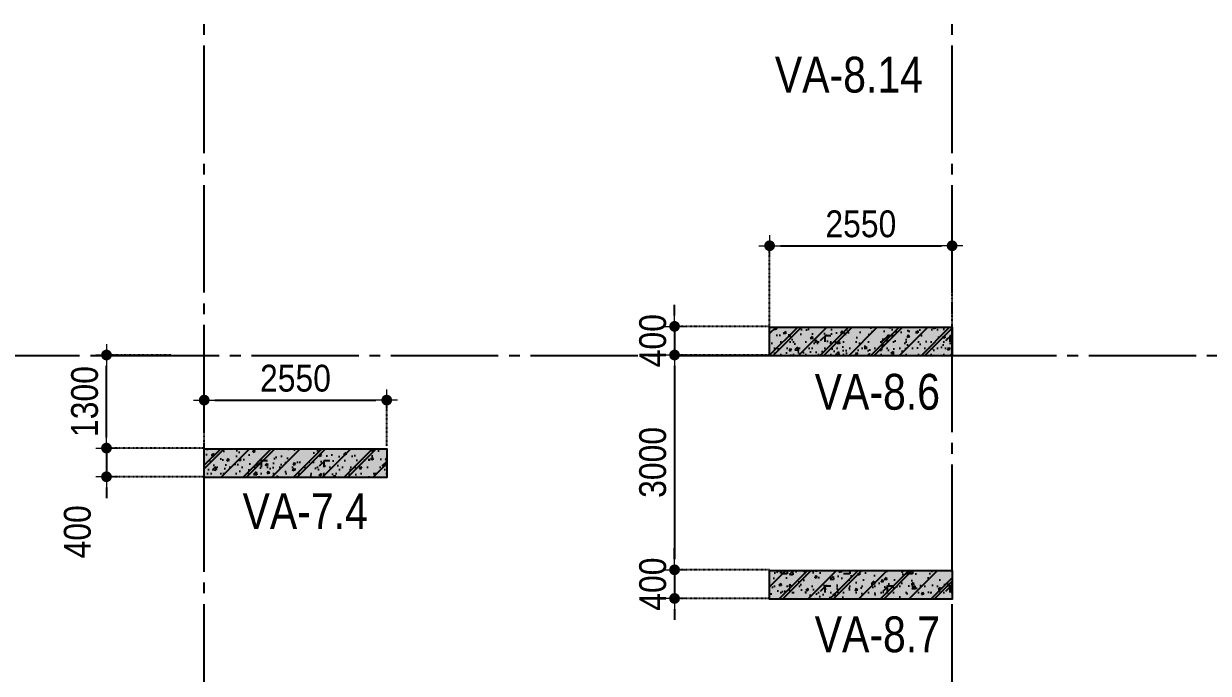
# Model space of a CAD drawing. Header units: millimetres. Extents: x -3973692 to -2843767, y 592734 to 838475.
# Drawn here: x -3338768 to -3322215, y 731085 to 740158 of the extents above; entities that cross this region are included whole.
import ezdxf
from ezdxf.enums import TextEntityAlignment as Align

# ---------------------------------------------------------------- set-up
doc = ezdxf.new("R2010")
doc.units = ezdxf.units.MM
doc.header["$MEASUREMENT"] = 0
doc.header["$PDMODE"] = 3
doc.header["$PDSIZE"] = -20
doc.linetypes.add('CHG_XX_Luoi truc-Block A$0$MB_Luoi truc-150-TWA$0$Center101', pattern=[13, 10, -1, 1, -1])
doc.linetypes.add('HIDDEN5', pattern=[2.8375, 1.25, -1.5875])
doc.layers.get('0').update_dxf_attribs({"lineweight": 9})
doc.layers.get('Defpoints').update_dxf_attribs({"color": 10, "lineweight": 0})
for name, color, linetype, lineweight in [("'S_General_Dim_1", 1, 'Continuous', 18), ('CHG_XX_Cot_Block A-T2-3$0$DBAO', 3, 'Continuous', 13), ('TEXT', 7, 'Continuous', 15)]:
    doc.layers.add(name, color=color, linetype=linetype, lineweight=lineweight)
for name, color, linetype in [('CHG_XX_Cot_Block A-T2-3$0$mb_cot tang 4-8 twa$0$Concrete Hatch', 218, 'Continuous'), ('CHG_XX_Cot_Block A-T2-3$0$mb_cot tang 4-8 twa$0$Concrete Line', 6, 'Continuous'), ('CHG_XX_Cot_Block A-T2-3$0$mb_cot tang 4-8 twa$0$Concrete Solid', 216, 'Continuous'), ('CHG_XX_Luoi truc-Block A$0$MB_Luoi truc-150-TWA$0$Grid', 34, 'Continuous'), ('CHG_XX_Luoi truc-Block A$0$MB_Luoi truc-150-TWA$0$Grid Line', 251, 'CHG_XX_Luoi truc-Block A$0$MB_Luoi truc-150-TWA$0$Center101')]:
    doc.layers.add(name, color=color, linetype=linetype)
doc.styles.add('arial', font='arial.ttf', dxfattribs={"width": 0.85})
doc.styles.add('CHG_XX_Luoi truc-Block A$0$MB_Luoi truc-150-TWA$0$Grid A-F$0$VNI-HelveCB', font='')
doc.styles.add('TTP-HelCon', font='')
doc.styles.get('CHG_XX_Luoi truc-Block A$0$MB_Luoi truc-150-TWA$0$Grid A-F$0$VNI-HelveCB').set_extended_font_data('VNI-Helve-Condense', bold=True)
doc.styles.get('TTP-HelCon').set_extended_font_data('VNI-Helve-Condense')
doc.dimstyles.new('150', dxfattribs={"dimscale": 150, "dimtxt": 2.5, "dimasz": 1, "dimexe": 0, "dimexo": 0, "dimgap": 0.75, "dimtad": 1, "dimdec": 0, "dimzin": 9, "dimdsep": 46, "dimtxsty": 'arial', "dimblk1": 'DIMDOT', "dimblk2": 'DIMDOT', "dimsah": 1, "dimcen": 2, "dimdle": 3, "dimclre": 8, "dimclrt": 2, "dimadec": 0, "dimazin": 0, "dimtfac": 1, "dimtdec": 0, "dimtix": 1, "dimtmove": 2, "dimatfit": 3, "dimldrblk": 'DIMPIJL', "dimfxl": 1, "dimtvp": 1.8, "dimtolj": 1, "dimtzin": 0, "dimarcsym": 0})

# ---------------------------------------------------------------- blocks, each defined once
blk = doc.blocks.new('*U3016')
at = {"layer": 'CHG_XX_Luoi truc-Block A$0$MB_Luoi truc-150-TWA$0$Grid Line'}
blk.add_line((0, 0), (0, 467.0000000000001), dxfattribs=at)
at = {"layer": 'CHG_XX_Luoi truc-Block A$0$MB_Luoi truc-150-TWA$0$Grid', "lineweight": -2, "style": 'CHG_XX_Luoi truc-Block A$0$MB_Luoi truc-150-TWA$0$Grid A-F$0$VNI-HelveCB'}
for tag, p in [('GRIDSUB', (0, 476.0000000000001)), ('GRID', (0, -9))]:
    blk.add_attdef(tag, text='', height=5, dxfattribs=at).set_placement(p, align=Align.MIDDLE)
blk = doc.blocks.new('*U3014')
at = {"layer": 'CHG_XX_Luoi truc-Block A$0$MB_Luoi truc-150-TWA$0$Grid Line'}
blk.add_line((0, 0), (0, 404), dxfattribs=at)
at = {"layer": 'CHG_XX_Luoi truc-Block A$0$MB_Luoi truc-150-TWA$0$Grid', "lineweight": -2, "style": 'CHG_XX_Luoi truc-Block A$0$MB_Luoi truc-150-TWA$0$Grid A-F$0$VNI-HelveCB'}
for tag, p in [('GRIDSUB', (0, 413)), ('GRID', (0, -9))]:
    blk.add_attdef(tag, text='', height=5, dxfattribs=at).set_placement(p, align=Align.MIDDLE)
blk = doc.blocks.new('CHG_XX_Luoi truc-Block A')
at = {"layer": 'CHG_XX_Luoi truc-Block A$0$MB_Luoi truc-150-TWA$0$Grid', "xscale": 150, "yscale": 150, "zscale": 150}
for p in [(12250, 87440.67921933654), (22700, 87440.67921933654)]:
    blk.add_blockref('*U3016', p, dxfattribs=at)
at = {"layer": 'CHG_XX_Luoi truc-Block A$0$MB_Luoi truc-150-TWA$0$Grid', "xscale": -150, "yscale": 150, "zscale": 150, "rotation": 90}
blk.add_blockref('*U3014', (57309.50927037185, 125559.6356885452), dxfattribs=at)
blk = doc.blocks.new('*U2986')
at = {"layer": 'CHG_XX_Cot_Block A-T2-3$0$mb_cot tang 4-8 twa$0$Concrete Hatch'}
h = blk.add_hatch(dxfattribs=at)
h.set_pattern_fill('CONCRETE', color=256, scale=50, style=0, pattern_type=2)
h.set_pattern_definition([(45, (250.0000000000001, -2500), (-176.7766952966369, 176.7766952966369), []), (45, (250.0000000000001, -2450), (-353.5533905932737, 353.5533905932738), []), (49.99999999999999, (250.0000000000001, -2500), (358.6300913003767, -31.37606749129755), [37.5, -412.5]), (355, (250.0000000000001, -2500), (-69.3756668065, 376.0960668500059), [30, -330]), (100.4514, (279.8858400000001, -2502.614669999999), (289.2546908570108, 344.7197710304768), [31.870095, -350.571056]), (46.18420000000001, (250.0000000000001, -2400), (533.6205243128222, -82.75950716450905), [56.25, -618.75]), (96.6356, (294.4683725000001, -2406.8966535), (467.3313527743517, 487.0589354502209), [47.805144, -525.8565]), (351.1842, (250.0000000000001, -2400), (467.3309725668136, 487.0593004626623), [45, -495]), (21, (300.0000000000001, -2425), (298.4535260592309, -201.3094453326694), [37.5, -412.5]), (326.0000000000001, (300.0000000000001, -2425), (121.6576659607909, 362.5750225234265), [30, -330]), (71.4514, (324.8711165000001, -2441.775803), (420.111314290745, 161.2652483549762), [31.870095, -350.571056]), (37.50000000000001, (250.0000000000001, -2500), (6.079927658645334, 166.4469269156558), [0, -326, 0, -335, 0, -331.25]), (7.499999999999999, (250.0000000000001, -2500), (131.5347687210743, 197.2058559411801), [0, -191, 0, -318.5, 0, -126.25]), (327.5, (138.5000000000001, -2500), (266.9112180862045, -11.2774358671899), [0, -125, 0, -390, 0, -517.5]), (317.5, (88.50000000000011, -2500), (291.5930846711931, 50.05249116615882), [0, -162.5, 0, -259, 0, -367.5]), (0, (425.0000000000001, -2325), (0, 875), [87.5, -787.5]), (0, (687.5000000000001, -2150), (0, 875), [87.5, -787.5]), (0, (512.5000000000001, -1800), (0, 875), [87.5, -350, 87.5, -350]), (90, (425.0000000000001, -2325), (-875, 5.35782974626967e-14), [87.5, -787.5]), (90, (512.5000000000001, -1800), (-875, 5.35782974626967e-14), [87.5, -787.5]), (90, (775.0000000000001, -2150), (-875, 5.35782974626967e-14), [87.5, -787.5]), (90, (950.0000000000001, -1887.5), (-875, 5.35782974626967e-14), [87.5, -787.5]), (135, (512.5000000000001, -2325), (-875.016357447105, 8.881784197001252e-14), [123.76, -1113.7]), (135, (600.0000000000001, -1800), (-875.016357447105, 8.881784197001252e-14), [123.76, -1113.7]), (45, (687.5000000000001, -2150), (8.881784197001252e-14, 875.016357447105), [123.76, -247.485, 123.76, -742.455]), (0, (75.00000000000011, -2500), (87.5, 87.5), [-175, 0])])
h.paths.add_polyline_path([(-50, 50), (-50, -2500), (350.0000000000001, -2500), (350.0000000000001, 50)])
at = {"layer": 'CHG_XX_Cot_Block A-T2-3$0$mb_cot tang 4-8 twa$0$Concrete Solid'}
blk.add_hatch(color=256, dxfattribs=at).paths.add_polyline_path([(-50, 50), (-50, -2500), (350.0000000000001, -2500), (350.0000000000001, 50)])
at = {"layer": 'CHG_XX_Cot_Block A-T2-3$0$mb_cot tang 4-8 twa$0$Concrete Line'}
blk.add_lwpolyline([(-50, 50), (-50, -2500), (350.0000000000001, -2500), (350.0000000000001, 50)], close=True, dxfattribs=at)
blk = doc.blocks.new('CHG_XX_Cot_Block A-T2-3')
at = {"layer": 'CHG_XX_Cot_Block A-T2-3$0$DBAO'}
blk.add_blockref('CHG_XX_Luoi truc-Block A', (8014952.261310224, 1085564.094002106), dxfattribs=at)
at = {"layer": 'CHG_XX_Cot_Block A-T2-3$0$mb_cot tang 4-8 twa$0$Concrete Line', "xscale": -1, "rotation": 90}
for p in [(8035152.261310224, 1211473.729690651), (8027252.261310224, 1209773.729696228), (8035152.261310224, 1208073.729690651)]:
    blk.add_blockref('*U2986', p, dxfattribs=at)
blk = doc.blocks.new('a')
at = {"layer": 'TEXT', "color": 3, "style": 'TTP-HelCon'}
for s, p in [('VA-8.14', (20223.65632150974, -23024.39875079185)), ('VA-8.6', (20780.1659934409, -27453.88208231214)), ('VA-7.4', (12785.74149344116, -29120.63858231204)), ('VA-8.7', (20780.1659934409, -30841.50708231214))]:
    blk.add_text(s, height=500, dxfattribs=at).set_placement(p)
blk = doc.blocks.new('DIMDOT')
for p, q in [((1, 0), (-1, 0)), ((0, -1), (0, 1))]:
    blk.add_line(p, q)
at = {"const_width": 0.5}
blk.add_lwpolyline([(-0.25, 0, 1), (0.25, 0, 1)], format="xyb", close=True, dxfattribs=at)
blk = doc.blocks.new('*D462')
at = {"layer": "'S_General_Dim_1", "color": 8, "linetype": 'HIDDEN5', "lineweight": -2, "transparency": 16777216}
for p, q in [((-3336245.198556936, 734255.6471370921), (-3336245.198556936, 734900.6457159006)), ((-3333695.198556936, 734255.6471370921), (-3333695.198556936, 734900.6457159006))]:
    blk.add_line(p, q, dxfattribs=at)
at = {"layer": "'S_General_Dim_1", "color": 0, "lineweight": -2, "transparency": 16777216}
blk.add_line((-3336095.198556936, 734900.6457159006), (-3333845.198556936, 734900.6457159006), dxfattribs=at)
at = {"layer": 'Defpoints', "color": 0, "transparency": 16777216}
for p in [(-3333695.198556936, 734900.6457159006), (-3336245.198556936, 734255.6471370921), (-3333695.198556936, 734255.6471370921)]:
    blk.add_point(p, dxfattribs=at)
at = {"layer": "'S_General_Dim_1", "color": 0, "lineweight": -2, "transparency": 16777216, "xscale": 150, "yscale": 150, "zscale": 150, "rotation": 180}
blk.add_blockref('DIMDOT', (-3336245.198556936, 734900.6457159006), dxfattribs=at)
at = {"layer": "'S_General_Dim_1", "color": 0, "lineweight": -2, "transparency": 16777216, "xscale": 150, "yscale": 150, "zscale": 150}
blk.add_blockref('DIMDOT', (-3333695.198556936, 734900.6457159006), dxfattribs=at)
at = {"layer": "'S_General_Dim_1", "color": 2, "transparency": 16777216, "insert": (-3334970.198556936, 735204.6105862962), "char_height": 375, "attachment_point": 5, "style": 'arial'}
blk.add_mtext('\\A1;2550', dxfattribs=at)
blk = doc.blocks.new('DIMPIJL')
at = {"linetype": 'ByBlock'}
blk.add_solid([(-2.5, 0.4166666666666686), (-2.5, -0.4166666666666686), (0, 0)], dxfattribs=at)
blk = doc.blocks.new('*D463')
at = {"layer": "'S_General_Dim_1", "color": 0, "lineweight": -2, "transparency": 16777216}
for p, q in [((-3337611.030150354, 734380.6471370923), (-3337611.030150354, 734530.6471370923)), ((-3337611.030150354, 734230.6471370923), (-3337611.030150354, 733830.6471370923)), ((-3337611.030150354, 733680.6471370923), (-3337611.030150354, 733530.6471370923))]:
    blk.add_line(p, q, dxfattribs=at)
at = {"layer": "'S_General_Dim_1", "color": 8, "linetype": 'HIDDEN5', "lineweight": -2, "transparency": 16777216}
for p, q in [((-3336245.198556938, 734230.6471370923), (-3337611.030150354, 734230.6471370923)), ((-3336245.198556938, 733830.6471370923), (-3337611.030150354, 733830.6471370923))]:
    blk.add_line(p, q, dxfattribs=at)
at = {"layer": 'Defpoints', "color": 0, "transparency": 16777216}
for p in [(-3336245.198556938, 734230.6471370923), (-3337611.030150354, 733830.6471370923), (-3336245.198556938, 733830.6471370923)]:
    blk.add_point(p, dxfattribs=at)
at = {"layer": "'S_General_Dim_1", "color": 0, "lineweight": -2, "transparency": 16777216, "xscale": 150, "yscale": 150, "zscale": 150}
for p, rotation in [((-3337611.030150354, 734230.6471370923), 270), ((-3337611.030150354, 733830.6471370923), 90)]:
    blk.add_blockref('DIMDOT', p, dxfattribs=dict(at, rotation=rotation))
at = {"layer": "'S_General_Dim_1", "color": 2, "transparency": 16777216, "insert": (-3338016.316644201, 733061.3077588837), "char_height": 375, "attachment_point": 5, "rotation": 90, "style": 'arial'}
blk.add_mtext('\\A1;400', dxfattribs=at)
blk = doc.blocks.new('*D464')
at = {"layer": "'S_General_Dim_1", "color": 8, "linetype": 'HIDDEN5', "lineweight": -2, "transparency": 16777216}
for p, q in [((-3336710.814239779, 735530.6471381315), (-3337611.030150354, 735530.6471381315)), ((-3336245.198556938, 734230.6471370923), (-3337611.030150354, 734230.6471370923))]:
    blk.add_line(p, q, dxfattribs=at)
at = {"layer": "'S_General_Dim_1", "color": 0, "lineweight": -2, "transparency": 16777216}
blk.add_line((-3337611.030150354, 734380.6471370923), (-3337611.030150354, 735380.6471381315), dxfattribs=at)
at = {"layer": 'Defpoints', "color": 0, "transparency": 16777216}
for p in [(-3337611.030150354, 735530.6471381315), (-3336710.814239779, 735530.6471381315), (-3336245.198556938, 734230.6471370923)]:
    blk.add_point(p, dxfattribs=at)
at = {"layer": "'S_General_Dim_1", "color": 0, "lineweight": -2, "transparency": 16777216, "xscale": 150, "yscale": 150, "zscale": 150}
for p, rotation in [((-3337611.030150354, 735530.6471381315), 90), ((-3337611.030150354, 734230.6471370923), 270)]:
    blk.add_blockref('DIMDOT', p, dxfattribs=dict(at, rotation=rotation))
at = {"layer": "'S_General_Dim_1", "color": 2, "transparency": 16777216, "insert": (-3337915.122919794, 734880.6471376128), "char_height": 375, "attachment_point": 5, "rotation": 90, "style": 'arial'}
blk.add_mtext('\\A1;1300', dxfattribs=at)
blk = doc.blocks.new('*D470')
at = {"layer": "'S_General_Dim_1", "color": 8, "linetype": 'HIDDEN5', "lineweight": -2, "transparency": 16777216}
for p, q in [((-3328345.198556933, 735930.6471381313), (-3328345.198556933, 737056.4870881838)), ((-3325795.198556936, 735930.6471381313), (-3325795.198556936, 737056.4870881838))]:
    blk.add_line(p, q, dxfattribs=at)
at = {"layer": "'S_General_Dim_1", "color": 0, "lineweight": -2, "transparency": 16777216}
blk.add_line((-3328195.198556933, 737056.4870881838), (-3325945.198556936, 737056.4870881838), dxfattribs=at)
at = {"layer": 'Defpoints', "color": 0, "transparency": 16777216}
for p in [(-3325795.198556936, 737056.4870881838), (-3328345.198556933, 735930.6471381313), (-3325795.198556936, 735930.6471381313)]:
    blk.add_point(p, dxfattribs=at)
at = {"layer": "'S_General_Dim_1", "color": 0, "lineweight": -2, "transparency": 16777216, "xscale": 150, "yscale": 150, "zscale": 150, "rotation": 180}
blk.add_blockref('DIMDOT', (-3328345.198556933, 737056.4870881838), dxfattribs=at)
at = {"layer": "'S_General_Dim_1", "color": 0, "lineweight": -2, "transparency": 16777216, "xscale": 150, "yscale": 150, "zscale": 150}
blk.add_blockref('DIMDOT', (-3325795.198556936, 737056.4870881838), dxfattribs=at)
at = {"layer": "'S_General_Dim_1", "color": 2, "transparency": 16777216, "insert": (-3327070.198556934, 737360.4519585794), "char_height": 375, "attachment_point": 5, "style": 'arial'}
blk.add_mtext('\\A1;2550', dxfattribs=at)
blk = doc.blocks.new('*D471')
at = {"layer": "'S_General_Dim_1", "color": 0, "lineweight": -2, "transparency": 16777216}
for p, q in [((-3329673.243641554, 736080.6471381315), (-3329673.243641554, 736230.6471381315)), ((-3329673.243641554, 735930.6471381315), (-3329673.243641554, 735530.6471381315)), ((-3329673.243641554, 735380.6471381315), (-3329673.243641554, 735230.6471381315))]:
    blk.add_line(p, q, dxfattribs=at)
at = {"layer": "'S_General_Dim_1", "color": 8, "linetype": 'HIDDEN5', "lineweight": -2, "transparency": 16777216}
for p, q in [((-3328345.198556935, 735930.6471381315), (-3329673.243641554, 735930.6471381315)), ((-3328345.198556935, 735530.6471381315), (-3329673.243641554, 735530.6471381315))]:
    blk.add_line(p, q, dxfattribs=at)
at = {"layer": 'Defpoints', "color": 0, "transparency": 16777216}
for p in [(-3328345.198556935, 735930.6471381315), (-3329673.243641554, 735530.6471381315), (-3328345.198556935, 735530.6471381315)]:
    blk.add_point(p, dxfattribs=at)
at = {"layer": "'S_General_Dim_1", "color": 0, "lineweight": -2, "transparency": 16777216, "xscale": 150, "yscale": 150, "zscale": 150}
for p, rotation in [((-3329673.243641554, 735930.6471381315), 270), ((-3329673.243641554, 735530.6471381315), 90)]:
    blk.add_blockref('DIMDOT', p, dxfattribs=dict(at, rotation=rotation))
at = {"layer": "'S_General_Dim_1", "color": 2, "transparency": 16777216, "insert": (-3329977.208511949, 735730.6471381324), "char_height": 375, "attachment_point": 5, "rotation": 90, "style": 'arial'}
blk.add_mtext('\\A1;400', dxfattribs=at)
blk = doc.blocks.new('*D472')
at = {"layer": "'S_General_Dim_1", "color": 8, "linetype": 'HIDDEN5', "lineweight": -2, "transparency": 16777216}
for p, q in [((-3328345.198556935, 735530.6471381315), (-3329673.243641556, 735530.6471381315)), ((-3328345.198556934, 732530.6471381355), (-3329673.243641556, 732530.6471381355))]:
    blk.add_line(p, q, dxfattribs=at)
at = {"layer": "'S_General_Dim_1", "color": 0, "lineweight": -2, "transparency": 16777216}
blk.add_line((-3329673.243641556, 735380.6471381315), (-3329673.243641556, 732680.6471381355), dxfattribs=at)
at = {"layer": 'Defpoints', "color": 0, "transparency": 16777216}
for p in [(-3328345.198556935, 735530.6471381315), (-3329673.243641556, 732530.6471381355), (-3328345.198556934, 732530.6471381355)]:
    blk.add_point(p, dxfattribs=at)
at = {"layer": "'S_General_Dim_1", "color": 0, "lineweight": -2, "transparency": 16777216, "xscale": 150, "yscale": 150, "zscale": 150}
for p, rotation in [((-3329673.243641556, 735530.6471381315), 90), ((-3329673.243641556, 732530.6471381355), 270)]:
    blk.add_blockref('DIMDOT', p, dxfattribs=dict(at, rotation=rotation))
at = {"layer": "'S_General_Dim_1", "color": 2, "transparency": 16777216, "insert": (-3329977.336410996, 734030.6471381343), "char_height": 375, "attachment_point": 5, "rotation": 90, "style": 'arial'}
blk.add_mtext('\\A1;3000', dxfattribs=at)
blk = doc.blocks.new('*D473')
at = {"layer": "'S_General_Dim_1", "color": 0, "lineweight": -2, "transparency": 16777216}
for p, q in [((-3329673.243641558, 732680.6471381355), (-3329673.243641558, 732830.6471381355)), ((-3329673.243641558, 732530.6471381355), (-3329673.243641558, 732130.6471381355)), ((-3329673.243641558, 731980.6471381355), (-3329673.243641558, 731830.6471381355))]:
    blk.add_line(p, q, dxfattribs=at)
at = {"layer": "'S_General_Dim_1", "color": 8, "linetype": 'HIDDEN5', "lineweight": -2, "transparency": 16777216}
for p, q in [((-3328345.198556934, 732530.6471381355), (-3329673.243641558, 732530.6471381355)), ((-3328345.198556934, 732130.6471381355), (-3329673.243641558, 732130.6471381355))]:
    blk.add_line(p, q, dxfattribs=at)
at = {"layer": 'Defpoints', "color": 0, "transparency": 16777216}
for p in [(-3328345.198556934, 732530.6471381355), (-3329673.243641558, 732130.6471381355), (-3328345.198556934, 732130.6471381355)]:
    blk.add_point(p, dxfattribs=at)
at = {"layer": "'S_General_Dim_1", "color": 0, "lineweight": -2, "transparency": 16777216, "xscale": 150, "yscale": 150, "zscale": 150}
for p, rotation in [((-3329673.243641558, 732530.6471381355), 270), ((-3329673.243641558, 732130.6471381355), 90)]:
    blk.add_blockref('DIMDOT', p, dxfattribs=dict(at, rotation=rotation))
at = {"layer": "'S_General_Dim_1", "color": 2, "transparency": 16777216, "insert": (-3329977.208511953, 732330.6471381363), "char_height": 375, "attachment_point": 5, "rotation": 90, "style": 'arial'}
blk.add_mtext('\\A1;400', dxfattribs=at)

msp = doc.modelspace()

# ---------------------------------------------------------------- block references
at = {"layer": "'S_General_Dim_1"}
msp.add_blockref('CHG_XX_Cot_Block A-T2-3', (-11363447.45986716, -475602.7182410646), dxfattribs=at)
at = {"layer": 'TEXT'}
msp.add_blockref('a', (-3348495.198556936, 762221.0114495861), dxfattribs=at)

# ---------------------------------------------------------------- dimensions: what is measured, and where the dimension line sits
at = {"layer": "'S_General_Dim_1"}
for base, p1, p2, picture, middle in [((-3325795.198556936, 737056.4870881838), (-3328345.198556933, 735930.6471381313), (-3325795.198556936, 735930.6471381313), '*D470', (-3327070.198556934, 737360.4519585794)), ((-3333695.198556936, 734900.6457159006), (-3336245.198556936, 734255.6471370921), (-3333695.198556936, 734255.6471370921), '*D462', (-3334970.198556936, 735204.6105862962))]:
    dim = msp.add_linear_dim(base=base, p1=p1, p2=p2, dimstyle='150', dxfattribs=at)
    dim.commit()
    dim.dimension.update_dxf_attribs({"geometry": picture, "text_midpoint": middle})
for base, p1, p2, picture, middle in [((-3329673.243641554, 735530.6471381315), (-3328345.198556933, 735930.6471381313), (-3328345.198556933, 735530.6471381313), '*D471', (-3329977.208511949, 735730.6471381324)), ((-3337611.030150354, 735530.6471381315), (-3336245.198556936, 734230.6471370921), (-3336710.814239778, 735530.6471381313), '*D464', (-3337915.122919794, 734880.6471376128)), ((-3329673.243641556, 732530.6471381355), (-3328345.198556933, 735530.6471381313), (-3328345.198556933, 732530.6471381353), '*D472', (-3329977.336410996, 734030.6471381343)), ((-3329673.243641558, 732130.6471381355), (-3328345.198556933, 732530.6471381353), (-3328345.198556933, 732130.6471381353), '*D473', (-3329977.208511953, 732330.6471381363))]:
    dim = msp.add_linear_dim(base=base, p1=p1, p2=p2, angle=90, dimstyle='150', dxfattribs=at)
    dim.commit()
    dim.dimension.update_dxf_attribs({"geometry": picture, "text_midpoint": middle})
dim = msp.add_linear_dim(base=(-3337611.030150354, 733830.6471370923), p1=(-3336245.198556936, 734230.6471370921), p2=(-3336245.198556936, 733830.6471370921), angle=90, dimstyle='150', dxfattribs=at)
dim.commit()
dim.dimension.update_dxf_attribs({"geometry": '*D463', "text_midpoint": (-3338016.316644201, 733061.3077588837), "dimtype": 160})

doc.saveas('drawing.dxf')
